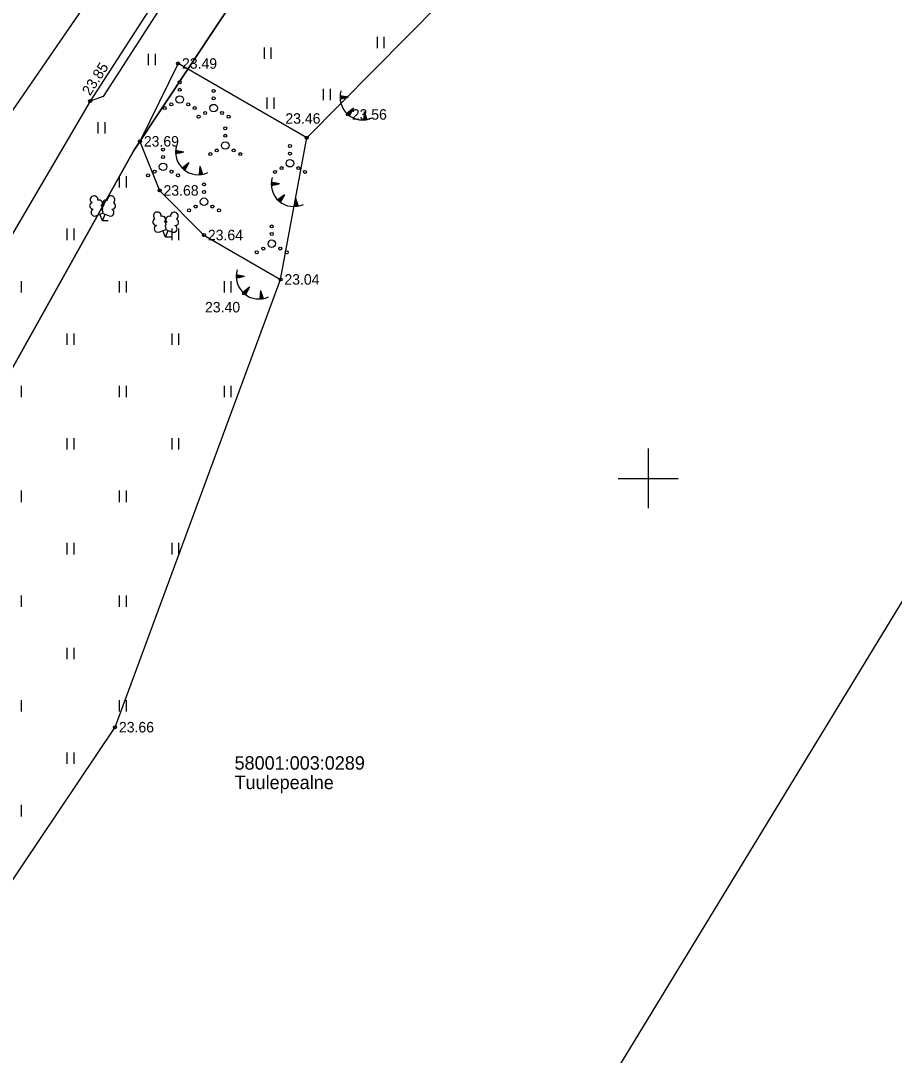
# Model space of a CAD drawing. Extents: x 502022 to 502939, y 6579945 to 6583552.
# Drawn here: x 502108.1 to 502166.4, y 6583311.5 to 6583380.6 of the extents above; entities that cross this region are included whole.
import ezdxf

# ---------------------------------------------------------------- set-up
doc = ezdxf.new("R2010")
doc.units = 0
for name, color, linetype in [('HALJASTUS', 7, 'Continuous'), ('KORGUS-EH2000', 7, 'Continuous'), ('MOOTPIIR', 7, 'Continuous'), ('PIIR', 7, 'Continuous'), ('PUU', 7, 'Continuous'), ('RELJEEF', 7, 'Continuous'), ('TEE', 7, 'Continuous'), ('VORK', 7, 'Continuous')]:
    doc.layers.add(name, color=color, linetype=linetype)

msp = doc.modelspace()

# ---------------------------------------------------------------- linework, layer by layer
at = {"layer": 'HALJASTUS'}
for p, q in [((502131.895, 6583379.504), (502131.895, 6583378.743)), ((502132.35, 6583379.504), (502132.35, 6583378.743)), ((502124.348, 6583378.784), (502124.348, 6583378.023)), ((502124.803, 6583378.784), (502124.803, 6583378.023)), ((502116.622, 6583378.358), (502116.622, 6583377.597)), ((502117.077, 6583378.358), (502117.077, 6583377.597)), ((502128.303, 6583376.026), (502128.303, 6583375.265)), ((502128.758, 6583376.026), (502128.758, 6583375.265)), ((502124.54, 6583375.452), (502124.54, 6583374.691)), ((502124.995, 6583375.452), (502124.995, 6583374.691)), ((502113.253, 6583373.804), (502113.253, 6583373.042)), ((502113.708, 6583373.804), (502113.708, 6583373.042)), ((502114.682, 6583370.181), (502114.682, 6583369.419)), ((502115.138, 6583370.181), (502115.138, 6583369.419)), ((502111.182, 6583366.681), (502111.182, 6583365.919)), ((502111.638, 6583366.681), (502111.638, 6583365.919)), ((502118.182, 6583366.681), (502118.182, 6583365.919)), ((502118.638, 6583366.681), (502118.638, 6583365.919)), ((502108.138, 6583363.181), (502108.138, 6583362.419)), ((502114.682, 6583363.181), (502114.682, 6583362.419)), ((502115.138, 6583363.181), (502115.138, 6583362.419)), ((502121.682, 6583363.181), (502121.682, 6583362.419)), ((502122.138, 6583363.181), (502122.138, 6583362.419)), ((502111.182, 6583359.681), (502111.182, 6583358.919)), ((502111.638, 6583359.681), (502111.638, 6583358.919)), ((502118.182, 6583359.681), (502118.182, 6583358.919)), ((502118.638, 6583359.681), (502118.638, 6583358.919)), ((502108.138, 6583356.181), (502108.138, 6583355.419)), ((502114.682, 6583356.181), (502114.682, 6583355.419)), ((502115.138, 6583356.181), (502115.138, 6583355.419)), ((502121.682, 6583356.181), (502121.682, 6583355.419)), ((502122.138, 6583356.181), (502122.138, 6583355.419)), ((502111.182, 6583352.681), (502111.182, 6583351.919)), ((502111.638, 6583352.681), (502111.638, 6583351.919)), ((502118.182, 6583352.681), (502118.182, 6583351.919)), ((502118.638, 6583352.681), (502118.638, 6583351.919)), ((502108.138, 6583349.181), (502108.138, 6583348.419)), ((502114.682, 6583349.181), (502114.682, 6583348.419)), ((502115.138, 6583349.181), (502115.138, 6583348.419)), ((502111.182, 6583345.681), (502111.182, 6583344.919)), ((502111.638, 6583345.681), (502111.638, 6583344.919)), ((502118.182, 6583345.681), (502118.182, 6583344.919)), ((502118.638, 6583345.681), (502118.638, 6583344.919)), ((502108.138, 6583342.181), (502108.138, 6583341.419)), ((502114.682, 6583342.181), (502114.682, 6583341.419)), ((502115.138, 6583342.181), (502115.138, 6583341.419)), ((502111.182, 6583338.681), (502111.182, 6583337.919)), ((502111.638, 6583338.681), (502111.638, 6583337.919)), ((502108.138, 6583335.181), (502108.138, 6583334.419)), ((502114.682, 6583335.181), (502114.682, 6583334.419)), ((502115.138, 6583335.181), (502115.138, 6583334.419)), ((502111.182, 6583331.681), (502111.182, 6583330.919)), ((502111.638, 6583331.681), (502111.638, 6583330.919)), ((502108.138, 6583328.181), (502108.138, 6583327.419))]:
    msp.add_line(p, q, dxfattribs=at)
msp.add_lwpolyline([(502127.204, 6583372.756), (502118.61, 6583377.715), (502116.064, 6583372.514), (502117.377, 6583369.234), (502120.34, 6583366.255), (502125.45, 6583363.29)], dxfattribs=at)
for centre, radius in [((502118.72, 6583376.459), 0.1), ((502118.72, 6583375.959), 0.1), ((502120.983, 6583375.884), 0.1), ((502118.155, 6583374.984), 0.1), ((502118.72, 6583375.309), 0.25), ((502119.285, 6583374.984), 0.1), ((502120.983, 6583374.734), 0.25), ((502120.983, 6583375.384), 0.1), ((502117.72, 6583374.734), 0.1), ((502119.72, 6583374.734), 0.1), ((502119.983, 6583374.159), 0.1), ((502120.418, 6583374.409), 0.1), ((502121.548, 6583374.409), 0.1), ((502121.983, 6583374.159), 0.1), ((502121.76, 6583373.383), 0.1), ((502121.76, 6583372.883), 0.1), ((502121.76, 6583372.233), 0.25), ((502126.082, 6583372.2), 0.1), ((502117.606, 6583371.964), 0.1), ((502117.606, 6583371.464), 0.1), ((502120.76, 6583371.658), 0.1), ((502121.195, 6583371.908), 0.1), ((502122.325, 6583371.908), 0.1), ((502122.76, 6583371.658), 0.1), ((502126.082, 6583371.7), 0.1), ((502117.606, 6583370.814), 0.25), ((502125.517, 6583370.725), 0.1), ((502126.082, 6583371.05), 0.25), ((502126.647, 6583370.725), 0.1), ((502116.606, 6583370.239), 0.1), ((502117.041, 6583370.489), 0.1), ((502118.171, 6583370.489), 0.1), ((502118.606, 6583370.239), 0.1), ((502125.082, 6583370.475), 0.1), ((502127.082, 6583370.475), 0.1), ((502120.341, 6583369.632), 0.1), ((502120.341, 6583368.482), 0.25), ((502120.341, 6583369.132), 0.1), ((502119.776, 6583368.157), 0.1), ((502120.906, 6583368.157), 0.1), ((502119.341, 6583367.907), 0.1), ((502121.341, 6583367.907), 0.1), ((502124.867, 6583366.827), 0.1), ((502124.867, 6583366.327), 0.1), ((502124.302, 6583365.352), 0.1), ((502124.867, 6583365.677), 0.25), ((502125.432, 6583365.352), 0.1), ((502123.867, 6583365.102), 0.1), ((502125.867, 6583365.102), 0.1)]:
    msp.add_circle(centre, radius, dxfattribs=at)
at = {"layer": 'KORGUS-EH2000'}
for centre in [(502118.61, 6583377.715), (502112.737, 6583375.201), (502129.951, 6583374.31), (502116.064, 6583372.514), (502127.204, 6583372.756), (502117.377, 6583369.234), (502120.34, 6583366.255), (502125.45, 6583363.29), (502123.02, 6583362.349), (502114.399, 6583333.376)]:
    msp.add_circle(centre, 0.1, dxfattribs=at)
at = {"layer": 'MOOTPIIR'}
msp.add_lwpolyline([(502144.586, 6583428.506), (502105.539, 6583371.698), (502091.765, 6583345.185), (502072.788, 6583298.71), (502084.419, 6583292.406), (502087.064, 6583292.9), (502087.749, 6583293.598), (502089.956, 6583295.3), (502093.421, 6583300.781), (502103.177, 6583316.667), (502114.399, 6583333.376), (502125.45, 6583363.29), (502127.204, 6583372.756), (502140.615, 6583386.307)], dxfattribs=at)
at = {"layer": 'PIIR'}
for points in [[(502255.94, 6583508.34), (502238.56, 6583502.09), (502226.47, 6583495.02), (502203.39, 6583479.61), (502205.31, 6583477.38), (502170.39, 6583445.92), (502138.49, 6583406.32), (502115.66, 6583371.91), (502099.02, 6583342.13), (502083.25, 6583300.15), (502125.81, 6583274.2), (502138.82, 6583295.55), (502164.41, 6583279.94), (502148.83, 6583254.28), (502164.87, 6583244.52), (502129.54, 6583169.03)], [(502049.59, 6583207.4), (502063.81, 6583243.68), (502068.5, 6583257.39), (502081.46, 6583295.37), (502078.03, 6583297.46), (502080.64, 6583301.73), (502083.25, 6583300.15), (502099.02, 6583342.13), (502115.66, 6583371.91), (502138.49, 6583406.32), (502170.39, 6583445.92), (502205.31, 6583477.38), (502203.39, 6583479.61), (502193.54, 6583491.04), (502156.64, 6583457.48), (502122.58, 6583414.62), (502099.51, 6583379.86), (502081.82, 6583347.15), (502063.09, 6583297.27), (502055.27, 6583274.21), (502060.12, 6583272.45), (502050.14, 6583239.38)]]:
    msp.add_lwpolyline(points, dxfattribs=at)
msp.add_lwpolyline([(502173.94, 6583353.2), (502205.5, 6583333.92), (502179.49, 6583291.19), (502147.91, 6583310.47)], close=True, dxfattribs=at)
at = {"layer": 'PUU'}
for p, q in [((502113.117, 6583367.539), (502113.562, 6583367.714)), ((502113.557, 6583367.204), (502113.382, 6583367.644)), ((502113.557, 6583367.204), (502113.737, 6583367.644)), ((502113.562, 6583367.714), (502114.002, 6583367.534)), ((502113.937, 6583367.204), (502113.557, 6583367.204)), ((502117.335, 6583366.457), (502117.78, 6583366.632)), ((502117.775, 6583366.122), (502117.601, 6583366.562)), ((502117.775, 6583366.122), (502117.955, 6583366.562)), ((502118.155, 6583366.122), (502117.775, 6583366.122)), ((502117.78, 6583366.632), (502118.22, 6583366.452))]:
    msp.add_line(p, q, dxfattribs=at)
for points in [[(502113.562, 6583368.209), (502113.542, 6583368.134), (502113.542, 6583368.114), (502113.552, 6583368.084), (502113.572, 6583368.049), (502113.577, 6583368.029), (502113.562, 6583367.994), (502113.537, 6583367.944), (502113.532, 6583367.919), (502113.537, 6583367.904), (502113.547, 6583367.874), (502113.582, 6583367.814), (502113.587, 6583367.794), (502113.582, 6583367.774), (502113.567, 6583367.739), (502113.562, 6583367.714)], [(502117.78, 6583367.127), (502117.76, 6583367.052), (502117.76, 6583367.032), (502117.77, 6583367.002), (502117.791, 6583366.967), (502117.796, 6583366.947), (502117.78, 6583366.912), (502117.755, 6583366.862), (502117.75, 6583366.837), (502117.755, 6583366.822), (502117.765, 6583366.792), (502117.8, 6583366.732), (502117.805, 6583366.712), (502117.8, 6583366.692), (502117.785, 6583366.657), (502117.78, 6583366.632)]]:
    msp.add_lwpolyline(points, dxfattribs=at)
for centre, radius, start, end in [((502113, 6583368.618), 0.256, 111.50269, 232.51731), ((502113, 6583368.618), 0.256, 350.48556, 111.50017), ((502114.136, 6583368.609), 0.256, 67.6168, 188.63142), ((502114.136, 6583368.609), 0.256, 306.59966, 67.61428), ((502112.926, 6583368.207), 0.224, 111.43041, 274.49868), ((502113.335, 6583368.368), 0.224, 308.50412, 111.57247), ((502113.561, 6583367.971), 0.237, 66.76552, 111.50149), ((502113.798, 6583368.363), 0.225, 67.7016, 230.51262), ((502114.203, 6583368.197), 0.224, 264.6183, 67.68657), ((502113.031, 6583367.762), 0.237, 111.50143, 291.50036), ((502114.092, 6583367.754), 0.237, 247.61661, 67.61554), ((502117.218, 6583367.537), 0.256, 111.50269, 232.51731), ((502117.218, 6583367.537), 0.256, 350.48556, 111.50017), ((502117.553, 6583367.286), 0.224, 308.50412, 111.57247), ((502118.016, 6583367.281), 0.225, 67.7016, 230.51262), ((502118.354, 6583367.528), 0.256, 67.6168, 188.63142), ((502118.354, 6583367.528), 0.256, 306.59966, 67.61428), ((502117.145, 6583367.125), 0.224, 111.43041, 274.49868), ((502117.249, 6583366.681), 0.237, 111.50143, 291.50036), ((502117.78, 6583366.89), 0.237, 66.76552, 111.50149), ((502118.31, 6583366.673), 0.237, 247.61661, 67.61554), ((502118.422, 6583367.115), 0.224, 264.6183, 67.68657)]:
    msp.add_arc(centre, radius, start, end, dxfattribs=at)
at = {"layer": 'RELJEEF'}
for p, q in [((502129.424, 6583375.465), (502129.524, 6583375.545)), ((502129.424, 6583375.433), (502129.556, 6583375.538)), ((502129.425, 6583375.497), (502129.491, 6583375.551)), ((502129.425, 6583375.402), (502129.588, 6583375.532)), ((502129.426, 6583375.53), (502129.459, 6583375.557)), ((502129.427, 6583375.371), (502129.62, 6583375.526)), ((502129.984, 6583375.456), (502129.428, 6583375.563)), ((502129.984, 6583375.456), (502129.428, 6583375.346)), ((502129.439, 6583375.348), (502129.652, 6583375.52)), ((502129.492, 6583375.359), (502129.685, 6583375.513)), ((502129.545, 6583375.369), (502129.717, 6583375.507)), ((502129.598, 6583375.38), (502129.749, 6583375.501)), ((502129.651, 6583375.39), (502129.781, 6583375.495)), ((502129.704, 6583375.4), (502129.814, 6583375.489)), ((502129.757, 6583375.411), (502129.846, 6583375.482)), ((502129.81, 6583375.421), (502129.878, 6583375.476)), ((502129.863, 6583375.432), (502129.91, 6583375.47)), ((502129.916, 6583375.442), (502129.943, 6583375.464)), ((502130.316, 6583374.735), (502129.872, 6583374.383)), ((502129.895, 6583374.361), (502129.897, 6583374.403)), ((502129.92, 6583374.338), (502129.923, 6583374.424)), ((502129.944, 6583374.317), (502129.948, 6583374.444)), ((502129.968, 6583374.296), (502129.974, 6583374.464)), ((502129.992, 6583374.276), (502130, 6583374.485)), ((502130.017, 6583374.257), (502130.026, 6583374.505)), ((502130.316, 6583374.735), (502130.036, 6583374.243)), ((502130.042, 6583374.252), (502130.051, 6583374.526)), ((502130.068, 6583374.299), (502130.077, 6583374.546)), ((502130.095, 6583374.346), (502130.103, 6583374.566)), ((502130.122, 6583374.393), (502130.128, 6583374.587)), ((502130.148, 6583374.44), (502130.154, 6583374.607)), ((502130.175, 6583374.487), (502130.18, 6583374.627)), ((502130.202, 6583374.534), (502130.206, 6583374.648)), ((502130.228, 6583374.581), (502130.231, 6583374.668)), ((502130.255, 6583374.627), (502130.257, 6583374.689)), ((502130.282, 6583374.674), (502130.283, 6583374.709)), ((502131.048, 6583374.511), (502131.006, 6583373.946)), ((502131.169, 6583374.136), (502131.031, 6583374.273)), ((502131.152, 6583374.187), (502131.033, 6583374.305)), ((502131.136, 6583374.239), (502131.035, 6583374.338)), ((502131.119, 6583374.29), (502131.038, 6583374.371)), ((502131.103, 6583374.342), (502131.04, 6583374.403)), ((502131.086, 6583374.393), (502131.043, 6583374.436)), ((502131.07, 6583374.445), (502131.045, 6583374.469)), ((502131.048, 6583374.511), (502131.221, 6583373.972)), ((502131.039, 6583373.948), (502131.008, 6583373.978)), ((502131.072, 6583373.951), (502131.011, 6583374.011)), ((502131.104, 6583373.954), (502131.013, 6583374.043)), ((502131.136, 6583373.958), (502131.016, 6583374.076)), ((502131.167, 6583373.962), (502131.018, 6583374.109)), ((502131.197, 6583373.967), (502131.021, 6583374.142)), ((502131.218, 6583373.982), (502131.023, 6583374.174)), ((502131.202, 6583374.033), (502131.026, 6583374.207)), ((502131.185, 6583374.085), (502131.028, 6583374.24)), ((502118.441, 6583371.84), (502118.508, 6583371.894)), ((502118.441, 6583371.808), (502118.54, 6583371.887)), ((502118.441, 6583371.776), (502118.573, 6583371.881)), ((502118.442, 6583371.744), (502118.605, 6583371.875)), ((502118.443, 6583371.873), (502118.476, 6583371.9)), ((502118.443, 6583371.714), (502118.637, 6583371.869)), ((502119.001, 6583371.798), (502118.444, 6583371.906)), ((502119.001, 6583371.798), (502118.445, 6583371.689)), ((502118.455, 6583371.691), (502118.669, 6583371.862)), ((502118.508, 6583371.702), (502118.701, 6583371.856)), ((502118.561, 6583371.712), (502118.734, 6583371.85)), ((502118.614, 6583371.722), (502118.766, 6583371.844)), ((502118.667, 6583371.733), (502118.798, 6583371.837)), ((502118.72, 6583371.743), (502118.83, 6583371.831)), ((502118.773, 6583371.754), (502118.863, 6583371.825)), ((502118.826, 6583371.764), (502118.895, 6583371.819)), ((502118.879, 6583371.774), (502118.927, 6583371.813)), ((502118.932, 6583371.785), (502118.959, 6583371.806)), ((502119.333, 6583371.078), (502118.889, 6583370.726)), ((502118.985, 6583370.639), (502118.991, 6583370.807)), ((502119.009, 6583370.619), (502119.017, 6583370.827)), ((502119.034, 6583370.6), (502119.042, 6583370.848)), ((502119.333, 6583371.078), (502119.053, 6583370.585)), ((502119.058, 6583370.594), (502119.068, 6583370.868)), ((502119.085, 6583370.641), (502119.094, 6583370.889)), ((502119.112, 6583370.688), (502119.12, 6583370.909)), ((502119.138, 6583370.735), (502119.145, 6583370.929)), ((502119.165, 6583370.782), (502119.171, 6583370.95)), ((502119.192, 6583370.829), (502119.197, 6583370.97)), ((502119.218, 6583370.876), (502119.222, 6583370.991)), ((502119.245, 6583370.923), (502119.248, 6583371.011)), ((502119.272, 6583370.97), (502119.274, 6583371.031)), ((502119.298, 6583371.017), (502119.3, 6583371.052)), ((502120.065, 6583370.854), (502120.023, 6583370.289)), ((502120.087, 6583370.787), (502120.062, 6583370.812)), ((502120.065, 6583370.854), (502120.238, 6583370.314)), ((502118.912, 6583370.703), (502118.914, 6583370.746)), ((502118.936, 6583370.681), (502118.939, 6583370.766)), ((502118.961, 6583370.659), (502118.965, 6583370.787)), ((502120.056, 6583370.291), (502120.025, 6583370.321)), ((502120.088, 6583370.293), (502120.028, 6583370.353)), ((502120.121, 6583370.297), (502120.03, 6583370.386)), ((502120.152, 6583370.3), (502120.033, 6583370.419)), ((502120.183, 6583370.305), (502120.035, 6583370.452)), ((502120.214, 6583370.31), (502120.038, 6583370.484)), ((502120.235, 6583370.324), (502120.04, 6583370.517)), ((502120.218, 6583370.376), (502120.042, 6583370.55)), ((502120.202, 6583370.427), (502120.045, 6583370.583)), ((502120.185, 6583370.479), (502120.047, 6583370.615)), ((502120.169, 6583370.53), (502120.05, 6583370.648)), ((502120.152, 6583370.582), (502120.052, 6583370.681)), ((502120.136, 6583370.633), (502120.055, 6583370.713)), ((502120.12, 6583370.684), (502120.057, 6583370.746)), ((502120.103, 6583370.736), (502120.06, 6583370.779)), ((502124.823, 6583369.679), (502124.923, 6583369.758)), ((502124.824, 6583369.711), (502124.891, 6583369.764)), ((502124.824, 6583369.647), (502124.955, 6583369.752)), ((502124.824, 6583369.615), (502124.987, 6583369.746)), ((502124.825, 6583369.744), (502124.858, 6583369.771)), ((502124.826, 6583369.584), (502125.02, 6583369.739)), ((502125.384, 6583369.669), (502124.827, 6583369.777)), ((502125.384, 6583369.669), (502124.828, 6583369.56)), ((502124.838, 6583369.562), (502125.052, 6583369.733)), ((502124.891, 6583369.572), (502125.084, 6583369.727)), ((502124.944, 6583369.583), (502125.116, 6583369.721)), ((502124.997, 6583369.593), (502125.148, 6583369.715)), ((502125.05, 6583369.604), (502125.181, 6583369.708)), ((502125.103, 6583369.614), (502125.213, 6583369.702)), ((502125.156, 6583369.624), (502125.245, 6583369.696)), ((502125.209, 6583369.635), (502125.277, 6583369.69)), ((502125.262, 6583369.645), (502125.31, 6583369.683)), ((502125.315, 6583369.656), (502125.342, 6583369.677)), ((502125.716, 6583368.949), (502125.271, 6583368.597)), ((502125.716, 6583368.949), (502125.436, 6583368.456)), ((502125.441, 6583368.465), (502125.451, 6583368.739)), ((502125.468, 6583368.512), (502125.476, 6583368.759)), ((502125.494, 6583368.559), (502125.502, 6583368.78)), ((502125.521, 6583368.606), (502125.528, 6583368.8)), ((502125.548, 6583368.653), (502125.554, 6583368.821)), ((502125.574, 6583368.7), (502125.579, 6583368.841)), ((502125.601, 6583368.747), (502125.605, 6583368.861)), ((502125.628, 6583368.794), (502125.631, 6583368.882)), ((502125.654, 6583368.841), (502125.656, 6583368.902)), ((502125.681, 6583368.888), (502125.682, 6583368.922)), ((502125.295, 6583368.574), (502125.296, 6583368.617)), ((502125.319, 6583368.552), (502125.322, 6583368.637)), ((502125.343, 6583368.53), (502125.348, 6583368.658)), ((502125.368, 6583368.51), (502125.373, 6583368.678)), ((502125.392, 6583368.49), (502125.399, 6583368.698)), ((502125.416, 6583368.471), (502125.425, 6583368.719)), ((502126.448, 6583368.725), (502126.405, 6583368.16)), ((502126.438, 6583368.162), (502126.408, 6583368.191)), ((502126.471, 6583368.164), (502126.41, 6583368.224)), ((502126.503, 6583368.167), (502126.413, 6583368.257)), ((502126.535, 6583368.171), (502126.415, 6583368.29)), ((502126.566, 6583368.176), (502126.418, 6583368.322)), ((502126.596, 6583368.181), (502126.42, 6583368.355)), ((502126.617, 6583368.195), (502126.423, 6583368.388)), ((502126.601, 6583368.247), (502126.425, 6583368.421)), ((502126.584, 6583368.298), (502126.427, 6583368.453)), ((502126.568, 6583368.35), (502126.43, 6583368.486)), ((502126.552, 6583368.401), (502126.432, 6583368.519)), ((502126.535, 6583368.452), (502126.435, 6583368.552)), ((502126.519, 6583368.504), (502126.437, 6583368.584)), ((502126.502, 6583368.555), (502126.44, 6583368.617)), ((502126.486, 6583368.607), (502126.442, 6583368.65)), ((502126.469, 6583368.658), (502126.445, 6583368.682)), ((502126.448, 6583368.725), (502126.621, 6583368.185)), ((502122.493, 6583363.535), (502122.56, 6583363.589)), ((502122.493, 6583363.503), (502122.592, 6583363.583)), ((502122.493, 6583363.471), (502122.624, 6583363.576)), ((502122.494, 6583363.568), (502122.528, 6583363.595)), ((502122.494, 6583363.44), (502122.657, 6583363.57)), ((502122.495, 6583363.409), (502122.689, 6583363.564)), ((502123.053, 6583363.494), (502122.496, 6583363.601)), ((502123.053, 6583363.494), (502122.497, 6583363.384)), ((502122.507, 6583363.387), (502122.721, 6583363.558)), ((502122.56, 6583363.397), (502122.753, 6583363.552)), ((502122.613, 6583363.407), (502122.786, 6583363.545)), ((502122.666, 6583363.418), (502122.818, 6583363.539)), ((502122.719, 6583363.428), (502122.85, 6583363.533)), ((502122.772, 6583363.439), (502122.882, 6583363.527)), ((502122.825, 6583363.449), (502122.914, 6583363.52)), ((502122.878, 6583363.459), (502122.947, 6583363.514)), ((502122.931, 6583363.47), (502122.979, 6583363.508)), ((502122.984, 6583363.48), (502123.011, 6583363.502)), ((502123.385, 6583362.773), (502122.94, 6583362.422)), ((502123.061, 6583362.314), (502123.068, 6583362.523)), ((502123.085, 6583362.295), (502123.094, 6583362.543)), ((502123.385, 6583362.773), (502123.105, 6583362.281)), ((502123.11, 6583362.29), (502123.12, 6583362.564)), ((502123.137, 6583362.337), (502123.146, 6583362.584)), ((502123.164, 6583362.384), (502123.171, 6583362.604)), ((502123.19, 6583362.431), (502123.197, 6583362.625)), ((502123.217, 6583362.478), (502123.223, 6583362.645)), ((502123.244, 6583362.525), (502123.249, 6583362.666)), ((502123.27, 6583362.572), (502123.274, 6583362.686)), ((502123.297, 6583362.619), (502123.3, 6583362.706)), ((502123.324, 6583362.666), (502123.326, 6583362.727)), ((502123.35, 6583362.713), (502123.351, 6583362.747)), ((502124.117, 6583362.549), (502124.075, 6583361.984)), ((502124.138, 6583362.483), (502124.114, 6583362.507)), ((502124.117, 6583362.549), (502124.29, 6583362.01)), ((502122.964, 6583362.399), (502122.965, 6583362.441)), ((502122.988, 6583362.376), (502122.991, 6583362.462)), ((502123.012, 6583362.355), (502123.017, 6583362.482)), ((502123.037, 6583362.334), (502123.043, 6583362.502)), ((502124.107, 6583361.986), (502124.077, 6583362.016)), ((502124.14, 6583361.989), (502124.08, 6583362.049)), ((502124.173, 6583361.992), (502124.082, 6583362.081)), ((502124.204, 6583361.996), (502124.084, 6583362.114)), ((502124.235, 6583362), (502124.087, 6583362.147)), ((502124.266, 6583362.005), (502124.089, 6583362.18)), ((502124.287, 6583362.02), (502124.092, 6583362.212)), ((502124.27, 6583362.071), (502124.094, 6583362.245)), ((502124.254, 6583362.123), (502124.097, 6583362.278)), ((502124.237, 6583362.174), (502124.099, 6583362.311)), ((502124.221, 6583362.226), (502124.102, 6583362.343)), ((502124.204, 6583362.277), (502124.104, 6583362.376)), ((502124.188, 6583362.328), (502124.107, 6583362.409)), ((502124.171, 6583362.38), (502124.109, 6583362.442)), ((502124.155, 6583362.431), (502124.111, 6583362.474))]:
    msp.add_line(p, q, dxfattribs=at)
for centre in [(502130.938, 6583375.458), (502119.954, 6583371.801), (502126.337, 6583369.672), (502124.006, 6583363.496)]:
    msp.add_arc(centre, 1.514, 163.42341, 295.17451, dxfattribs=at)
at = {"layer": 'TEE'}
for points in [[(502127.782, 6583398.414), (502127.106, 6583396.474), (502113.595, 6583375.509), (502112.737, 6583375.201)], [(502126.73, 6583396.909), (502112.737, 6583375.201), (502106.555, 6583364.654), (502098.293, 6583349.933), (502094.664, 6583342.517), (502085.93, 6583323.022), (502079.287, 6583305.818), (502079.028, 6583303.811), (502079.154, 6583301.638), (502079.549, 6583299.583), (502080.555, 6583297.332), (502081.955, 6583295.933), (502083.114, 6583295.012), (502087.064, 6583292.9)]]:
    msp.add_lwpolyline(points, dxfattribs=at)
at = {"layer": 'VORK'}
for p, q in [((502150, 6583352), (502150, 6583348)), ((502148, 6583350), (502152, 6583350))]:
    msp.add_line(p, q, dxfattribs=at)

# ---------------------------------------------------------------- texts
at = {"layer": 'KORGUS-EH2000'}
msp.add_text(' 23.85', height=0.7, rotation=57.19524, dxfattribs=at).set_placement((502112.59, 6583375.296))
for s, p in [(' 23.49', (502118.61, 6583377.365)), (' 23.46', (502125.516, 6583373.691)), (' 23.56', (502129.951, 6583373.96)), (' 23.69', (502116.064, 6583372.164)), (' 23.68', (502117.377, 6583368.884)), (' 23.64', (502120.34, 6583365.905)), (' 23.04', (502125.45, 6583362.94)), (' 23.40', (502120.149, 6583361.086)), (' 23.66', (502114.399, 6583333.026))]:
    msp.add_text(s, height=0.7, dxfattribs=at).set_placement(p)
at = {"layer": 'PIIR'}
for s, p in [('58001:003:0289', (502122.382, 6583330.538)), ('Tuulepealne', (502122.382, 6583329.238))]:
    msp.add_text(s, height=0.9, dxfattribs=at).set_placement(p)

doc.saveas('drawing.dxf')
